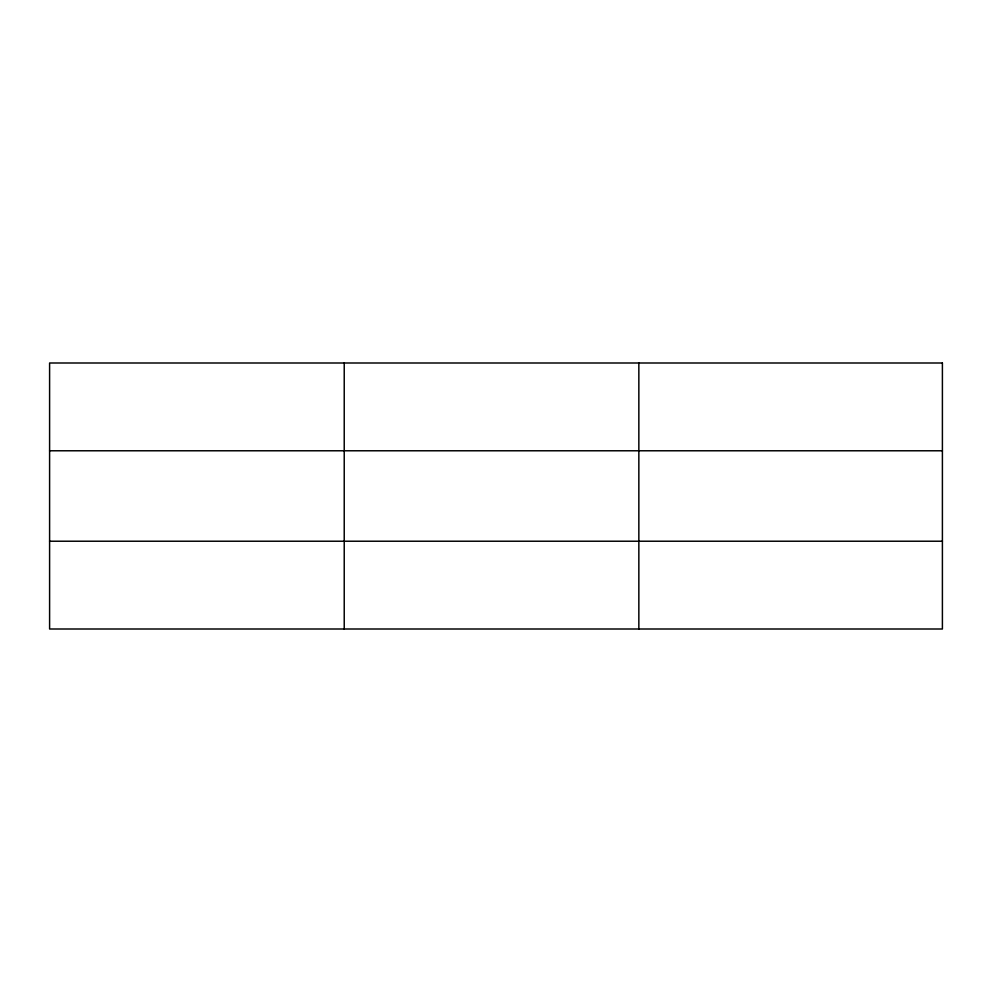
<?xml version="1.0" encoding="UTF-8"?>
<svg xmlns="http://www.w3.org/2000/svg" width="992" height="992" viewBox="0 0 992 992"><rect width="100%" height="100%" fill="white"/><g stroke="black" fill="none" stroke-linecap="round" stroke-linejoin="round"><path stroke-width="1.49" d="M344.224 629.002L344.224 362.998M638.848 629.002L638.848 362.998M49.6 450.777L942.4 450.777M49.6 541.223L942.4 541.223M942.4 362.998L942.4 629.002L49.6 629.002L49.6 362.998L942.4 362.998"/></g></svg>
